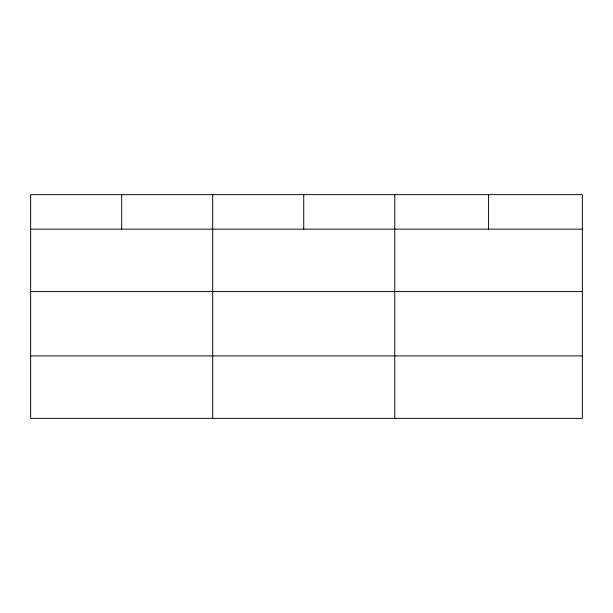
<?xml version="1.0" encoding="UTF-8"?>
<svg xmlns="http://www.w3.org/2000/svg" width="613" height="613" viewBox="0 0 613 613"><rect width="100%" height="100%" fill="white"/><g stroke="black" fill="none" stroke-linecap="round" stroke-linejoin="round"><path stroke-width="0.92" d="M582.35 291.581L582.35 194.643L30.65 194.643L30.65 418.357L582.35 418.357L582.35 291.581L30.65 291.581M30.65 229.147L582.35 229.147M30.65 355.915L582.35 355.915M488.561 194.643L488.561 229.147M394.772 194.643L394.772 418.357M303.741 194.643L303.741 229.147M212.711 194.643L212.711 418.357M121.681 194.643L121.681 229.147"/></g></svg>
